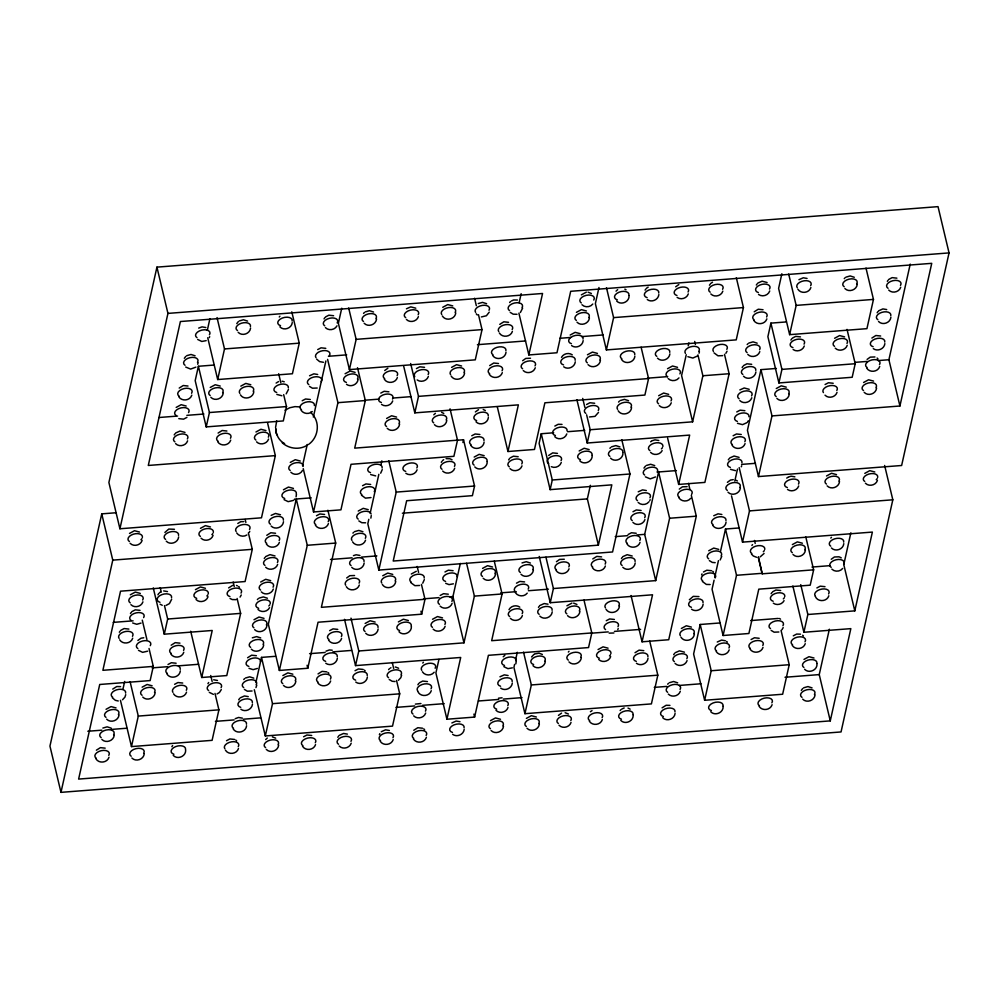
<?xml version="1.0" encoding="UTF-8"?>
<svg xmlns="http://www.w3.org/2000/svg" width="999" height="999" viewBox="0 0 999 999"><rect width="100%" height="100%" fill="white"/><g stroke="black" fill="none" stroke-linecap="round" stroke-linejoin="round"><path stroke-width="1.5" d="M185.652 750.062C186.151 756.343 177.485 760.002 173.239 755.419M296.453 494.293L296.066 496.84M371.253 515.559L370.866 518.119M411.388 626.41C411.888 632.692 403.221 636.363 398.976 631.768M487.187 461.55C487.687 467.844 479.021 471.503 474.787 466.92M516.233 661.301L515.846 663.86M592.182 455.469C592.682 461.75 584.015 465.422 579.77 460.826M622.951 452.797C623.463 459.078 614.785 462.749 610.551 458.154M629.058 295.667C629.557 301.96 620.891 305.619 616.645 301.024M633.166 715.034C633.666 721.315 624.999 724.987 620.766 720.391M723.126 706.393C723.638 712.674 714.959 716.345 710.726 711.75M817.007 663.91C817.507 670.192 808.84 673.85 804.595 669.268M275.537 427.547L276.735 420.891M115.697 512.774L101.748 513.861L49.95 746.091L60.976 792.357L841.046 731.942L892.819 499.8L884.639 465.472M776.385 368.456L760.963 369.642L747.439 430.307L758.466 476.573L901.635 465.497L949.05 252.909L938.024 206.643L156.93 267.133L108.891 482.492L119.917 528.771L261.488 517.807L275.349 455.619L267.532 422.777M60.976 792.357L112.775 560.127L101.748 513.861M119.917 528.771L167.944 313.399L156.93 267.133M123.052 688.698L124.675 681.43M213.811 365.072L198.401 366.271L195.192 380.631L206.219 426.898L283.304 420.929L286.513 406.568L283.666 394.63M207.305 330.357L209.902 318.706M214.997 693.418L218.906 709.839L212.1 740.346L131.481 746.59L138.287 716.083L130.107 681.755M206.219 426.898L209.428 412.537L198.401 366.271M149.026 648.488L153.297 666.395L150.137 680.581L99.725 684.477L78.621 779.083L830.269 720.878L850.836 628.633L803.895 632.267L792.869 586.001M291.783 311.813L299.25 343.156L292.42 373.751L217.682 379.545L224.5 348.951L217.033 317.595M237.1 598.451L240.647 613.374L226.785 675.561L201.723 677.497L212.213 630.481L164.286 634.19L167.67 619.03L164.473 605.594M248.376 532.904L252.285 549.325L245.092 581.543L120.529 591.183L102.885 670.304L153.297 666.395M302.522 465.696L307.255 444.443M313.349 417.12L325.886 360.951M311.226 497.839L296.266 499.001L268.344 624.188L279.37 670.454L307.792 668.256L318.057 622.227L421.665 614.198L425 599.3L421.441 584.378M255.931 682.354L261.501 657.392L275.462 656.306M341.745 308.204L338.374 323.314L349.4 369.593L475.287 359.84L482.03 329.608L478.471 314.673M450.037 408.828L457.505 440.172L453.896 456.318L351.024 464.298L340.946 509.84L313.549 511.963L337.924 402.672L327.61 359.378M279.37 670.454L307.28 545.279L296.266 499.001M396.528 680.381L399.725 693.818L392.52 726.123L265.309 735.963L272.515 703.671L261.501 657.392M349.4 369.593L356.144 339.348L348.676 308.004M357.505 367.707L365.322 400.549L354.707 448.139L457.505 440.172M327.897 510.239L335.714 543.069L321.378 607.33L425 599.3M368.806 519.305L367.807 523.801L378.833 570.079L612.574 551.972L629.969 473.988L621.79 439.66M370.154 513.311L378.846 474.313M380.856 465.322L381.855 460.826M583.99 600.099L591.808 632.941L588.548 647.564L488.399 655.319L474.625 717.082L446.928 719.23L460.701 657.467L355.532 665.609L358.803 650.986L350.974 618.144M378.833 570.079L396.228 492.095L388.761 460.751M641.108 347.202L648.576 378.546L644.892 395.055L544.892 402.797L534.477 449.463L507.954 451.511L518.369 404.857L414.81 412.874L418.494 396.366L410.664 363.524M462.912 442.507L463.524 439.76L457.38 440.234M463.524 439.76L474.55 486.026L472.402 495.654L406.655 500.736L393.206 561.038L598.376 545.154L611.825 484.852L550.137 489.635L539.123 443.356L541.258 433.741L553.696 432.779M438.936 659.402L435.901 672.951L446.928 719.23M358.803 650.986L463.973 642.844L452.947 596.565L460.339 563.411M519.155 302.672L521.166 293.681M463.973 642.844L474.388 596.116L466.57 563.274M758.466 476.573L771.99 415.921L899.924 406.006L931.742 263.336L570.691 291.296L556.98 352.759L528.846 354.945L542.557 293.481L180.394 321.528L148.289 465.459L275.349 455.619M494.268 561.126L502.085 593.968L491.67 640.696L591.808 632.941M550.137 489.635L552.285 480.007L541.258 433.741M514.597 664.385L513.923 667.407L524.937 713.686L651.41 703.895L657.817 675.174L649.637 640.846M515.609 659.852L517.282 652.297M598.975 287.5L595.367 303.659L606.393 349.925L736.238 339.872L743.443 307.567L736.325 277.722M524.937 713.686L531.343 684.964L523.526 652.135M606.393 349.925L613.598 317.62L606.493 287.774M691.308 495.279L696.291 516.171L668.731 639.735L642.057 641.808L652.534 594.792L550.249 602.722L553.409 588.536L545.941 557.192M724.5 354.333L729.12 373.726L704.882 482.405L678.658 484.428L689.66 435.089L587.225 443.019L590.184 429.745L586.625 414.822M598.376 545.154L587.35 498.888L590.372 485.314M553.409 588.536L655.706 580.619L644.68 534.353L658.591 471.965L676.373 470.591M686.238 354.745L681.593 375.537L692.619 421.815L590.184 429.745M688.224 345.829L688.885 342.857M655.706 580.619L669.617 518.244L658.591 471.965M692.619 421.815L702.884 375.761L697.914 354.87M720.079 622.951L700.187 624.487L693.606 654.008L704.632 700.274L782.642 694.243L789.222 664.71L781.043 630.381M734.827 480.994L737.487 469.093M786.176 321.94L770.903 323.127L767.881 336.675L778.908 382.942L852.184 377.272L855.206 363.723L847.027 329.395M781.867 273.751L778.608 288.374L789.635 334.653L866.932 328.659L873.463 299.413L865.996 268.069M714.085 580.194L712.062 589.223L723.089 635.501L748.888 633.503L758.778 589.16L810.214 585.177L813.636 569.83L805.806 537M714.76 577.185L718.443 560.626M720.466 551.598L725.499 529.02L739.148 527.959M704.632 700.274L711.213 670.754L700.187 624.487M803.895 632.267L807.854 614.497L854.807 610.864L872.377 532.08L742.532 542.132L749.5 510.901L739.185 467.619M789.635 334.653L796.153 305.394L788.686 274.051M778.908 382.942L781.93 369.393L770.903 323.127M723.089 635.501L736.525 575.287L725.499 529.02M813.636 569.83L762.2 573.813L758.403 556.868M899.924 406.006L888.898 359.74L910.226 264.111M830.269 720.878L819.242 674.6L829.357 629.233M850.873 532.779L843.78 564.597L854.807 610.864M197.727 364.248L198.102 362.762M119.043 714.884C118.506 720.654 110.614 723.388 106.656 719.168M114.248 735.139C113.711 740.896 105.807 743.631 101.848 739.41M125.737 694.667L124.925 697.152L122.527 699.762M178.659 536.913C178.122 542.682 170.23 545.417 166.271 541.196M223.239 393.032C222.702 398.801 214.81 401.536 210.851 397.315M171.678 599.213L169.43 603.608L166.059 605.382M155.132 692.769C154.595 698.538 146.691 701.273 142.732 697.052M250.574 328.059C250.025 333.816 242.133 336.551 238.174 332.33M144.268 753.721C143.731 759.49 135.839 762.225 131.88 758.004M180.332 670.866C179.745 677.359 170.33 679.545 166.933 674M253.821 391.708C253.234 398.189 243.806 400.374 240.422 394.83M292.27 322.577C291.733 328.346 283.828 331.081 279.87 326.86M288.449 389.448L286.189 393.843M283.504 521.74C282.967 527.509 275.062 530.244 271.104 526.011M267.008 625.337C266.471 631.093 258.566 633.828 254.608 629.607M263.711 644.892C263.174 650.661 255.282 653.396 251.323 649.175M256.78 685.114L255.969 687.599M246.578 725.761C246.004 732.255 236.576 734.44 233.179 728.895M252.46 704.258C251.923 709.577 245.092 712.474 240.884 709.253M358.092 379.333C357.555 384.652 350.724 387.55 346.516 384.328M376.561 318.993C376.024 324.762 368.132 327.497 364.173 323.276M278.671 745.129C278.134 750.898 270.242 753.633 266.283 749.412M295.866 681.168C295.329 686.925 287.425 689.66 283.466 685.439M382.267 469.58L380.681 473.189M337.362 658.254C336.825 663.573 329.995 666.47 325.786 663.249M399.6 424.051C399.063 429.82 391.171 432.555 387.212 428.334M364.148 563.074C363.611 568.843 355.706 571.578 351.748 567.357M455.756 312.874C455.169 319.355 445.754 321.541 442.357 315.996M378.134 629.033C377.597 634.802 369.705 637.537 365.746 633.316M367.37 677.097C366.833 682.417 360.002 685.314 355.781 682.08M395.741 581.356C395.154 587.837 385.739 590.022 382.342 584.477M446.79 420.392C446.253 426.161 438.361 428.896 434.403 424.675M464.585 372.977C464.011 379.458 454.582 381.643 451.186 376.099M424.325 579.595L422.739 583.204M401.623 675.212L400.811 677.697L398.414 680.319M488.374 417.52C487.837 423.289 479.932 426.024 475.974 421.803M506.018 352.222C505.432 358.703 496.016 360.889 492.619 355.344M484.103 442.132C483.516 448.613 474.088 450.799 470.691 445.254M522.639 308.117L520.379 312.512M495.554 573.975C495.017 579.745 487.125 582.479 483.166 578.259M464.198 729.332C463.661 734.652 456.83 737.562 452.622 734.327M575.287 361.825C574.75 367.145 567.919 370.042 563.698 366.808M583.166 340.634C582.642 345.954 575.811 348.851 571.59 345.617M589.422 317.932C588.886 323.701 580.981 326.436 577.022 322.215M533.404 570.004C532.867 575.774 524.962 578.508 521.003 574.288M512.3 683.154C511.763 688.473 504.932 691.37 500.711 688.149M503.496 726.236C502.947 732.005 495.054 734.74 491.096 730.506M600.436 360.364C599.899 366.133 592.007 368.868 588.049 364.647M552.235 611.838C551.698 617.607 543.793 620.342 539.835 616.121M545.354 661.425C544.817 667.182 536.925 669.929 532.966 665.696M539.373 723.975C538.836 729.745 530.944 732.479 526.985 728.259M634.877 356.231C634.29 362.712 624.862 364.91 621.478 359.353M658.865 294.58C658.341 299.9 651.51 302.797 647.29 299.575M631.568 407.654C630.993 414.135 621.565 416.321 618.169 410.776M579.932 611.388C579.395 617.157 571.49 619.892 567.532 615.671M581.343 657.629C580.806 663.398 572.914 666.133 568.955 661.912M669.879 353.883C669.342 359.652 661.438 362.387 657.479 358.166M619.442 606.181C618.856 612.662 609.427 614.847 606.031 609.303M635.202 562.986C634.665 568.756 626.76 571.49 622.802 567.27M699.063 353.196L699.437 351.723M648.026 658.304C647.489 663.623 640.659 666.52 636.438 663.286M755.906 371.953C755.369 377.709 747.464 380.457 743.506 376.223M694.367 634.053C693.781 640.534 684.365 642.719 680.968 637.175M675.099 713.423C674.55 719.193 666.658 721.927 662.699 717.707M703.146 604.233C702.609 609.552 695.779 612.449 691.558 609.215M726.061 522.115C725.474 528.608 716.058 530.794 712.662 525.237M721.753 556.356L720.167 559.964M740.384 487.924C739.847 493.681 731.942 496.428 727.996 492.195M789.272 394.13C788.735 399.887 780.831 402.622 776.872 398.401M857.279 284.24C856.73 290.01 848.838 292.744 844.879 288.511M805.381 550.187C804.844 555.943 796.94 558.678 792.981 554.457M839.522 481.58C838.985 487.337 831.081 490.072 827.122 485.851M890.908 317.207C890.371 322.964 882.479 325.699 878.521 321.478M884.864 343.644C884.327 348.963 877.497 351.86 873.288 348.639M876.585 388.074C876.048 393.843 868.143 396.578 864.197 392.357M843.805 543.681C843.268 549.438 835.364 552.172 831.405 547.952M815.059 694.867C814.522 700.624 806.63 703.358 802.672 699.138M209.253 337.65L209.69 336.651M191.833 395.142C190.135 400.686 181.855 401.71 178.809 396.79M142.133 540.484C140.597 545.379 133.641 547.015 130.107 543.294M187.612 440.834C186.089 445.729 179.133 447.365 175.599 443.631M142.932 601.848C141.408 606.743 134.453 608.379 130.919 604.657M132.717 638.186C131.019 643.731 122.74 644.767 119.693 639.835M230.719 440.134C229.021 445.666 220.742 446.703 217.695 441.77M109.003 757.267C107.293 762.799 99.026 763.835 95.979 758.903M213.074 535.402C211.551 540.297 204.583 541.92 201.061 538.199M268.581 439.048C267.045 443.943 260.09 445.566 256.556 441.845M183.791 652.272C182.093 657.817 173.814 658.841 170.767 653.92M208.042 596.728C206.518 601.623 199.55 603.259 196.029 599.525M249.3 532.33L249.738 531.331M186.551 692.157C184.852 697.689 176.573 698.726 173.526 693.793M241.271 594.967L240.072 597.102M279.395 542.37C277.697 547.902 269.418 548.938 266.371 544.018M221.316 689.56L219.443 692.482L216.995 693.968M277.66 564.41C276.136 569.305 269.168 570.928 265.647 567.207M273.314 589.073C271.79 593.968 264.822 595.604 261.301 591.883M328.434 523.588C326.723 529.12 318.456 530.157 315.409 525.224M418.406 316.633C416.87 321.528 409.915 323.164 406.393 319.443M397.365 377.585C395.654 383.117 387.387 384.153 384.328 379.22M238.474 748.563C236.775 754.108 228.496 755.144 225.449 750.212M392.732 400.924C391.296 405.407 385.277 407.255 381.531 404.433M428.384 376.436C426.948 380.931 420.929 382.767 417.182 379.945M365.559 540.184C363.861 545.729 355.582 546.765 352.535 541.833M359.315 585.039C357.617 590.571 349.338 591.608 346.291 586.675M341.608 638.498C339.897 644.043 331.631 645.079 328.571 640.147M417.082 469.805C415.646 474.3 409.615 476.148 405.881 473.326M489.235 312.138L486.413 315.759L481.331 316.945M330.669 680.993C328.958 686.525 320.691 687.562 317.645 682.629M315.547 744.617C313.848 750.162 305.569 751.186 302.522 746.265M512.4 331.418C510.689 336.963 502.422 337.999 499.375 333.067M454.695 468.269C453.171 473.164 446.203 474.787 442.682 471.066M502.322 372.652C500.611 378.196 492.345 379.233 489.298 374.3M351.211 743.231C349.687 748.126 342.732 749.762 339.198 746.028M535.289 367.769C533.753 372.664 526.798 374.3 523.264 370.567M379.383 734.652L379.82 733.653M393.219 739.597C391.508 745.129 383.241 746.166 380.194 741.233M452.135 603.309C450.599 608.204 443.643 609.84 440.109 606.118M445.142 626.323C443.618 631.218 436.65 632.854 433.129 629.133M522.015 465.834C520.491 470.729 513.523 472.365 510.002 468.631M431.281 690.696C429.508 696.678 420.092 697.24 417.794 691.37M425.686 713.036C424.163 717.931 417.195 719.567 413.673 715.846M426.398 737.324C424.7 742.869 416.421 743.905 413.374 738.973M566.783 433.916C565.259 438.811 558.291 440.447 554.77 436.725M561.288 462.512C560.002 466.483 555.007 468.556 551.298 466.695M598.513 412.375L595.004 416.371L589.46 416.97M522.402 615.584C520.879 620.479 513.923 622.115 510.389 618.381M508.004 707.529C506.481 712.424 499.512 714.048 495.991 710.326M569.068 568.768C567.37 574.313 559.103 575.337 556.043 570.417M688.311 293.893C686.875 298.389 680.843 300.224 677.11 297.402M671.278 402.797C669.755 407.692 662.799 409.328 659.265 405.606M722.839 291.159C721.315 296.054 714.36 297.677 710.826 293.956M605.394 566.008C603.696 571.54 595.429 572.577 592.37 567.644M649.75 500.661L650.174 499.662M644.929 519.592C643.406 524.487 636.438 526.111 632.916 522.39M640.059 542.382C638.349 547.914 630.082 548.951 627.035 544.018M727.047 351.223L725.848 353.359M571.041 722.464C569.517 727.359 562.562 728.995 559.028 725.262M617.794 629.57L618.219 628.571M610.676 656.63C609.153 661.525 602.185 663.149 598.663 659.427M769.73 290.959C768.293 295.454 762.274 297.29 758.528 294.468M766.87 318.856C765.159 324.4 756.892 325.424 753.845 320.504M759.802 351.636C758.278 356.531 751.31 358.154 747.789 354.433M602.36 719.567C600.661 725.112 592.395 726.136 589.335 721.216M751.822 397.752C750.286 402.647 743.331 404.283 739.809 400.562M810.888 287.55C809.19 293.094 800.911 294.118 797.864 289.198M745.079 443.606C743.381 449.138 735.102 450.174 732.055 445.242M741.27 466.82L741.695 465.821M701.573 574.9L702.01 573.901M804.295 346.004C802.859 350.487 796.827 352.335 793.094 349.513M687.075 660.614C685.551 665.509 678.583 667.145 675.062 663.411M680.319 691.283C678.783 696.178 671.827 697.801 668.294 694.08M847.227 345.329C845.703 350.224 838.735 351.86 835.214 348.139M837.037 392.382C835.501 397.277 828.546 398.913 825.012 395.179M798.713 485.964C797.277 490.459 791.245 492.295 787.512 489.473M729.195 649.874C727.497 655.406 719.218 656.443 716.171 651.51M900.723 287.262C899.2 292.158 892.232 293.793 888.71 290.072M879.719 366.483C878.021 372.015 869.754 373.052 866.695 368.119M763.024 647.402C761.325 652.934 753.046 653.97 749.999 649.038M783.179 627.584L781.98 629.72M772.115 704.707C770.416 710.239 762.137 711.276 759.09 706.343M805.256 643.693C803.546 649.238 795.279 650.262 792.232 645.342M877.434 480.419C875.898 485.314 868.943 486.95 865.409 483.216M828.833 595.791C827.06 601.785 817.657 602.335 815.346 596.465M184.328 358.304L185.777 356.393M236.788 323.601L238.237 321.678M174.213 434.902L174.987 433.778M164.885 532.455L168.781 529.058L174.45 529.283M324.038 318.881L324.8 317.757M130.469 613.523L131.231 612.399M119.318 632.255L120.092 631.131M337 325.824C334.902 330.007 328.671 331.019 325.412 327.622M157.904 594.755L158.679 593.631M302.472 470.479C300.374 474.662 294.143 475.674 290.884 472.277M264.26 558.466L265.035 557.342M207.917 683.628L208.691 682.504M171.865 746.678L172.627 745.554M269.58 607.679C267.482 611.863 261.251 612.874 257.992 609.477M238.686 699.799L239.46 698.676M441.296 462.325L442.07 461.201M561.5 357.367C563.448 353.546 568.843 352.297 572.277 354.857M508.616 459.902L509.39 458.778M337.812 737.299L338.586 736.176M645.092 290.122L645.866 288.998M417.882 684.752L418.656 683.628M709.452 285.214L710.214 284.091M509.003 609.652C510.951 605.831 516.346 604.582 519.78 607.142M756.33 285.027L757.105 283.891M538.461 607.38L539.223 606.256M643.968 468.094L645.416 466.183M662.175 450.611C660.077 454.807 653.846 455.819 650.599 452.41M531.58 656.967L533.978 654.345M742.132 367.495L742.894 366.371M621.428 558.528L622.19 557.405M790.896 340.06L791.67 338.936M747.514 421.928L748.276 420.804M728.296 459.877L729.07 458.753M887.324 281.331L888.099 280.207M877.134 312.749L877.909 311.613M689.36 599.775L693.256 596.366L698.925 596.59M673.676 654.682L674.45 653.558M764.073 553.471L760.177 556.88M771.116 593.706L771.89 592.582M784.078 600.649C782.142 604.47 776.747 605.719 773.313 603.159M801.285 690.396L802.734 688.486M179.208 388.074L183.242 385.514L187.999 386.026M176.174 407.405L181.156 404.695L186.176 406.031M210.24 387.45L215.222 384.74L220.242 386.064M279.258 316.995L279.932 316.208M240.809 386.126L245.804 383.416L250.811 384.74M129.495 533.429L134.49 530.719L139.51 532.042M218.094 433.067L222.128 430.507L226.885 431.019M255.944 431.98L260.939 429.27L265.959 430.594M363.561 313.411L364.235 312.625M130.307 594.792L135.29 592.082L140.31 593.406M200.449 528.334L205.432 525.624L210.452 526.948M345.092 373.751L350.075 371.041L355.095 372.365M137.887 640.471L141.009 638.199L143.781 637.762M290.272 462.412L295.267 459.702L300.274 461.026M195.417 589.66L200.399 586.95L205.419 588.286M384.727 370.517L387.862 368.244M112.725 689.085L116.771 686.525L120.579 686.625M283.441 489.785L288.424 487.075L293.444 488.399M442.744 307.292L447.739 304.583L452.759 305.906M106.044 709.302L111.026 706.593L116.046 707.916M294.193 499.762L294.867 498.976M171.166 645.217L175.212 642.644L179.957 643.156M266.77 535.302L270.804 532.742L275.562 533.254M142.12 687.187L147.115 684.477L152.123 685.801M228.634 587.912L232.68 585.339M96.366 750.199L100.412 747.639L105.17 748.151M386.601 418.469L391.583 415.759L396.603 417.082M260.689 582.017L265.672 579.308L270.692 580.631M451.585 367.382L456.568 364.672L461.588 366.009M509.627 302.522L510.302 301.735M257.38 599.612L258.054 598.826M499.762 324.363L503.808 321.803L508.566 322.315M253.996 619.742L258.991 617.032L264.011 618.356M433.791 414.81L435.414 413.311M358.229 511.051L363.224 508.341L368.244 509.665M489.685 365.597L493.731 363.024L498.489 363.536M352.934 533.129L353.609 532.342M247.59 657.754L251.623 655.194L256.381 655.706M243.768 679.532L244.443 678.746M475.362 411.938L478.496 409.665M522.652 360.714L525.786 358.429L530.506 358.241M581.368 294.855L586.351 292.145M346.69 577.971L349.812 575.699L354.545 575.511M576.411 312.35L581.406 309.64L586.413 310.964M592.794 304.046C590.272 307.355 584.877 307.717 581.98 304.72M570.167 335.04L575.149 332.342L580.169 333.666M282.854 675.574L287.849 672.864L292.857 674.188M474.175 457.055L479.158 454.345L484.178 455.669M616.033 291.171L617.657 289.673M382.742 575.774L387.724 573.064L392.744 574.388M587.437 354.782L592.419 352.073L597.439 353.396M318.032 673.925L322.078 671.365L326.835 671.877M265.672 739.547L267.295 738.049M365.135 623.451L370.117 620.741L375.137 622.065M411.313 574.013L416.296 571.303M675.674 286.825L678.808 284.553M398.364 621.915L403.359 619.205L408.379 620.529M548.663 455.457L552.709 452.884L557.454 453.396M388.611 669.63L389.285 668.843M432.517 619.268L437.5 616.558L442.52 617.882M618.568 402.073L619.243 401.273M579.158 450.961L584.153 448.251L589.16 449.587M482.554 568.394L487.537 565.684L492.557 567.007M667.532 368.718L672.514 366.009L677.534 367.332M422.752 663.061L423.426 662.275M609.939 448.289L610.614 447.502M658.653 395.741L663.636 393.032L668.656 394.355M678.958 377.909C676.448 381.206 671.041 381.581 668.144 378.584M434.178 672.252C431.331 676.061 424.925 675.799 422.365 671.778M754.233 311.788L758.278 309.228L763.036 309.74M527.222 593.156C524.375 596.965 517.969 596.703 515.397 592.682M556.443 561.7L559.577 559.428L564.298 559.24M413.773 730.269L417.819 727.697L422.565 728.221M747.177 344.568L747.851 343.781M503.221 656.793L504.845 655.294M592.769 558.941L596.815 556.381L601.573 556.893M648.975 501.785C646.465 505.094 641.058 505.457 638.161 502.46M844.267 278.659L844.942 277.859M566.92 605.806L571.915 603.096M679.283 489.11L682.404 486.825L687.137 486.65M490.484 720.654L495.467 717.944L500.487 719.268M776.26 388.536L781.243 385.826L786.263 387.15M690.709 498.301C687.849 502.11 681.443 501.835 678.883 497.814M834.602 338.274L839.585 335.564L844.605 336.888M568.344 652.047L569.018 651.261M727.384 482.342L730.506 480.057L733.278 479.632M526.373 718.393L531.356 715.684L536.376 717.007M598.051 649.562L603.034 646.852L608.054 648.176M871.865 338.062L875.898 335.502L880.656 336.014M558.416 715.409L561.55 713.124M867.095 359.415L870.229 357.142L874.949 356.955M708.741 550.774L713.723 548.064L718.743 549.388M863.586 382.492L868.568 379.782L873.588 381.106M635.014 652.722L639.06 650.149L643.806 650.661M751.872 545.417L752.547 544.617M681.368 628.471L686.35 625.761L691.37 627.085M620.154 710.539L620.829 709.74M826.51 475.986L831.505 473.276L836.525 474.612M667.682 684.215L668.356 683.428M792.369 544.592L797.364 541.883L802.372 543.219M662.087 707.841L666.133 705.282L669.942 705.381M864.797 473.364L869.792 470.654L874.812 471.978M830.793 538.086L831.468 537.3M831.243 559.265L834.365 556.992L839.098 556.805M842.669 568.456C840.159 571.753 834.752 572.127 831.855 569.13M803.983 659.402L808.978 656.693L813.998 658.016M308.891 444.193C317.183 438.224 319.88 425.949 314.573 417.157M195.854 367.157L190.622 369.081L185.714 367.045M186.925 417.382L183.554 419.168L178.796 418.643M325.474 316.97L328.846 315.197L333.604 315.709M175.662 432.979L179.97 431.068L184.99 432.392M317.682 349.6L321.041 347.827L325.799 348.339M276.111 383.067L278.571 381.581M309.565 375.761L313.873 373.838L317.682 374.5M406.443 308.791L410.764 306.868L415.784 308.192M302.185 400.761L305.557 398.988L310.302 399.5M312.262 411.538C309.091 414.523 303.509 413.961 301.111 410.264M380.781 393.069L384.153 391.296L388.898 391.808M416.433 368.581L419.792 366.808L424.55 367.32M237.787 523.476L240.235 521.99M131.905 611.613L135.277 609.84L140.035 610.352M159.353 592.844L160.302 592.132M271.166 515.359L275.487 513.449L280.494 514.772M120.767 630.344L124.126 628.558L128.883 629.083M316.471 515.734L319.842 513.961L324.6 514.473M265.709 556.555L270.017 554.632L275.037 555.956M362.55 485.714L365.921 483.941L370.666 484.453M646.54 288.212L648.176 287.125M471.765 435.764L475.137 433.978L479.882 434.503M168.007 664.497L171.366 662.724L176.124 663.236M442.744 460.414L443.693 459.702M710.888 283.304L712.524 282.218M174.6 684.303L177.972 682.529L182.717 683.041M510.064 457.992L513.424 456.206L518.181 456.73M554.832 426.073L558.191 424.3L562.012 424.4M586.55 404.52L589.922 402.747L594.68 403.259M757.779 283.104L762.087 281.181L767.107 282.517M798.938 279.695L803.246 277.784L807.055 278.434M697.19 356.119L692.869 358.042L687.861 356.705M329.645 630.656L333.017 628.883L337.774 629.395M240.135 697.889L244.443 695.966L248.252 696.628M444.967 571.965L448.339 570.192L453.096 570.704M226.523 740.721L229.882 738.948L234.64 739.46M743.568 365.572L746.94 363.798L751.698 364.31M440.172 595.466L443.544 593.693L448.301 594.205M650.649 441.77L651.598 441.058M792.344 338.149L795.704 336.376L800.461 336.888M355.032 670.716L358.404 668.943L363.161 669.455M739.859 389.91L744.18 387.987L749.2 389.31M888.773 279.42L892.132 277.635L896.89 278.159M736.75 411.95L740.122 410.177L744.879 410.689M303.596 736.763L306.968 734.989L311.713 735.501M878.583 310.826L882.891 308.916L886.7 309.565M655.494 476.948L650.262 478.871L645.354 476.835M638.224 491.808L642.532 489.885L646.341 490.546M516.471 583.179L519.842 581.406L524.6 581.918M746.84 422.714L742.519 424.637L737.499 423.314M733.129 435.751L736.5 433.978L741.246 434.49M632.979 511.738L636.338 509.965L641.096 510.477M339.26 735.376L343.569 733.466L347.39 734.115M419.33 682.841L422.689 681.068L427.447 681.58M825.074 384.528L828.446 382.754L833.203 383.266M729.745 457.967L734.053 456.043L739.073 457.367M628.096 534.527L631.468 532.754L636.226 533.266M539.897 605.469L544.218 603.546L548.026 604.208M381.256 731.743L385.577 729.819L389.385 730.481M622.864 556.618L627.185 554.695L632.205 556.018M713.736 515.746L718.044 513.823L721.852 514.485M499.962 676.785L504.283 674.862L508.091 675.524M451.873 722.964L456.181 721.041L459.99 721.703M786.75 478.109L787.712 477.41M606.268 620.716L609.64 618.943L614.385 619.455M703.446 571.99L706.817 570.217L711.575 570.729M590.409 711.713L592.045 710.639M675.124 652.759L679.432 650.849L684.452 652.172M772.564 591.795L775.923 590.022L780.681 590.534M717.245 642.02L721.553 640.097L725.361 640.759M816.882 587.936L820.254 586.163L824.999 586.675M751.073 639.547L754.432 637.774L759.19 638.286M793.293 635.839L796.665 634.065L800.486 634.165M198.676 328.097L202.048 326.873L205.856 327.535M239.186 320.979L243.456 319.767L247.565 321.091M186.726 355.681L190.996 354.47L195.105 355.794M365.184 311.913L369.455 310.701L373.564 312.025M478.234 303.584L482.505 302.372L486.613 303.696M511.251 301.036L513.673 299.962L517.482 300.062M293.244 500.462L288.162 501.648L284.053 499.65M246.915 534.952C243.681 537.2 238.886 536.251 236.713 532.966M141.046 623.076L136.763 624.288L132.655 622.976M354.558 531.63L358.828 530.419L362.937 531.743M147.69 651.161L142.607 652.347L138.499 650.337M259.003 598.126L263.274 596.915L267.382 598.239M620.192 400.574L624.462 399.363L628.571 400.686M845.891 277.16L850.161 275.949L854.27 277.272M748.8 343.069L753.071 341.858L757.18 343.181M252.335 637.812L256.606 636.6L260.714 637.924M611.563 446.803L615.834 445.591L619.942 446.915M102.86 728.059L107.143 726.847L111.239 728.171M257.392 668.443L253.122 669.655L249.013 668.331M245.392 678.034L249.675 676.822L253.771 678.146M646.365 465.472L650.636 464.26L654.745 465.584M325.986 651.173L329.345 649.962L332.217 650.212M235.202 718.693L238.561 717.469L242.37 718.131M522.015 562.924L526.298 561.713L530.394 563.036M390.234 668.131L390.921 667.757M621.778 709.04L624.188 707.966M669.305 682.729L673.588 681.505L677.684 682.829M803.683 687.787L807.954 686.575L812.062 687.886M284.99 410.214L289.747 407.754L294.967 406.63L300.274 406.93M307.892 444.755C300.1 450.249 289.211 449.013 282.218 442.794M206.181 340.647L201.786 341.458L197.665 339.448M370.991 497.564L365.447 498.151L361.476 495.217M353.446 555.631L356.131 554.782L359.94 555.444M652.285 440.684L654.969 439.847L658.778 440.509M453.409 583.816L449.026 584.615L445.716 583.329M788.386 477.035L791.071 476.186L794.879 476.848M415.372 704.108L420.916 703.521M534.652 653.97L539.048 653.159L542.357 654.457M512.337 667.856L507.942 668.656L503.833 666.658M317.195 388.024L312.462 388.211L309.503 386.413M722.727 355.632L717.994 355.819L714.023 352.872M419.617 585.476L414.885 585.664L410.914 582.729M252.073 690.996L247.34 691.183L244.38 689.397M613.898 632.979L609.165 633.154M498.501 698.189L502.072 697.789M778.845 631.992L774.113 632.18L771.153 630.394M517.02 314.285L513.199 314.185L510.239 312.387M446.116 458.641L449.925 458.741L452.072 459.815M241.146 521.703L243.806 521.59M365.622 522.802L361.8 522.702L358.841 520.916M236.026 599.662L232.205 599.562L230.057 598.476M710.164 584.527L706.343 584.427L702.384 581.48M167.944 313.399L949.05 252.909M613.598 317.62L743.443 307.567M224.5 348.951L299.25 343.156M356.144 339.348L482.03 329.608M796.153 305.394L873.463 299.413M477.422 344.68L525.624 340.946M559.815 338.299L570.704 337.45M581.58 336.613L603.346 334.927M328.421 356.281L346.69 354.857M647.452 378.184L667.632 376.623M365.172 400.199L378.971 399.125M392.782 398.064L411.188 396.628M854.994 362.362L867.319 361.413M878.109 360.577L888.898 359.74M209.428 412.537L286.513 406.568M337.924 402.672L365.322 400.549M418.494 396.366L648.576 378.546M158.966 417.507L177.56 416.059M186.85 415.347L203.896 414.023M781.93 369.393L855.206 363.723M702.884 375.761L729.12 373.726M567.669 431.693L584.765 430.369M741.558 464.398L755.431 463.324M396.228 492.095L474.55 486.026M552.285 480.007L629.969 473.988M402.385 513.211L587.35 498.888M112.775 560.127L252.285 549.325M307.28 545.279L335.714 543.069M749.5 510.901L892.819 499.8M669.617 518.244L696.291 516.171M615.234 536.625L627.634 535.664M636.925 534.952L644.68 534.353M330.469 559.502L352.11 557.817M361.388 557.105L376.86 555.906M811.975 567.057L830.144 565.646M113.249 622.377L133.104 620.841M423.564 598.838L439.023 597.639M449.85 596.803L452.947 596.565M500.674 592.869L516.083 591.683M528.409 590.721L548.426 589.173M167.67 619.03L240.647 613.374M736.525 575.287L762.312 573.289M474.388 596.116L502.085 593.968M309.59 653.671L325.1 652.472M332.854 651.872L351.473 650.424M750.674 620.579L778.196 618.443M591.271 633.204L608.229 631.892M614.41 631.405L640.621 629.382M152.073 667.894L167.57 666.695M178.434 665.846L198.589 664.285M272.515 703.671L399.725 693.818M711.213 670.754L789.222 664.71M531.343 684.964L657.817 675.174M138.287 716.083L218.906 709.839M87.825 731.256L101.836 730.169M111.176 729.445L126.736 728.234M215.434 721.365L234.116 719.917M243.456 719.193L260.564 717.869M395.954 707.392L414.635 705.943M422.415 705.344L444.205 703.646M478.434 700.998L498.663 699.437M503.334 699.075L522.015 697.627M654.283 687.387L666.733 686.413M679.183 685.451L700.973 683.766M785.002 677.26L819.242 674.6M323.439 362.287L319.63 361.626L316.608 359.103M281.88 395.754L276.86 394.43M735.514 470.654L730.494 469.33M375.699 475.899L370.679 474.575M715.184 562.662L712.312 562.425L709.352 560.626M163.661 590.921L167.47 591.583M213.674 679.795L217.482 680.456M395.055 681.53L392.182 681.281L389.223 679.495M118.257 700.986L115.36 700.324L112.325 697.789M588.061 292.183L591.371 293.469M282.143 381.181L284.24 381.805M756.605 557.28L753.296 555.981L751.485 554.12M573.626 603.134L576.923 604.42M395.317 666.957L398.613 668.244M565.122 712.724L568.419 714.023M213.411 694.367L209.303 692.369M272.365 736.875L275.674 738.161M483.216 409.478L485.364 410.552M441.645 412.35L443.793 413.424M628.009 708.066L630.157 709.153M236.501 585.439L237.437 585.851M162.25 605.282L160.102 604.208M624.837 289.123L626.036 289.785M736.176 480.282L737.387 480.956M840.034 557.217L841.245 557.879M779.345 618.481L780.544 619.143M284.615 443.593C279.083 440.784 275.836 434.715 275.824 428.596L276.248 433.516L277.397 435.214M877.097 358.029L877.909 358.741M802.634 635.252L803.446 635.951M712.774 571.391L713.586 572.102M726.573 641.42L727.384 642.132M364.36 670.129L365.172 670.841M423.776 728.883L424.587 729.595M238.649 586.525L239.46 587.237M328.047 672.539L328.858 673.251M235.851 740.122L236.663 740.833M476.211 313.786L477.222 314.947M310.664 412.175L313.936 416.084M760.963 369.642L771.99 415.921M800.748 584.652L807.854 614.497M754.495 540.447L755.207 543.431M758.278 557.392L762.2 573.813M694.717 341.433L695.416 344.418M731.505 495.866L742.532 542.132M688.461 483.341L689.884 489.31M667.632 438.161L678.658 484.428M631.031 595.529L642.057 641.808M582.717 398.401L584.852 407.355M576.91 399.737L587.225 443.019M518.893 313.149L528.846 354.945M539.223 556.443L550.249 602.722M474.562 298.251L476.336 305.719M497.29 406.743L507.954 451.511M403.783 366.608L414.81 412.874M473.913 714.098L474.625 717.082M417.17 566.458L418.593 572.439M420.966 611.213L421.665 614.198M392.257 662.462L393.681 668.443M344.518 619.343L355.532 665.609M303.234 468.681L313.549 511.963M278.684 373.738L280.819 382.692M307.08 665.272L307.792 668.256M207.73 337.749L217.682 379.545M245.167 519.468L245.879 522.452M233.179 582.03L234.253 586.513M254.295 689.697L265.309 735.963M210.727 675.511L212.15 681.48M190.697 631.231L201.723 677.497M160.202 587.687L161.276 592.157M153.272 587.924L164.286 634.19M142.27 620.129L146.903 639.535M120.454 700.324L131.481 746.59M280.544 325.674A7.38 4.196 -13.4 0 1 282.242 318.069A7.38 4.196 -13.4 0 1 292.145 321.041M237.512 330.569A7.38 4.196 -13.4 0 1 241.433 323.214A7.38 4.196 -13.4 0 1 250.449 326.511M197.003 337.674A7.38 4.196 -13.4 0 1 201.86 330.082A7.38 4.196 -13.4 0 1 209.44 334.777M185.04 365.272A7.38 4.196 -13.4 0 1 189.897 357.679A7.38 4.196 -13.4 0 1 197.49 362.375M276.723 392.532A7.38 4.196 -13.4 0 1 278.409 384.927A7.38 4.196 -13.4 0 1 288.324 387.899M239.822 393.394A7.38 4.196 -13.4 0 1 246.566 386.438A7.38 4.196 -13.4 0 1 253.197 391.321M210.19 395.542A7.38 4.196 -13.4 0 1 215.035 387.949A7.38 4.196 -13.4 0 1 222.627 392.644M179.158 396.166A7.38 4.196 -13.4 0 1 184.003 388.574A7.38 4.196 -13.4 0 1 191.596 393.269M176.111 415.509A7.38 4.196 -13.4 0 1 180.969 407.904A7.38 4.196 -13.4 0 1 188.561 412.599M174.937 441.87A7.38 4.196 -13.4 0 1 179.795 434.265A7.38 4.196 -13.4 0 1 187.375 438.973M218.044 441.158A7.38 4.196 -13.4 0 1 222.889 433.566A7.38 4.196 -13.4 0 1 230.482 438.261M255.894 440.072A7.38 4.196 -13.4 0 1 260.751 432.48A7.38 4.196 -13.4 0 1 268.344 437.175M301.461 409.652A7.38 4.196 -13.4 0 1 305.382 402.297A7.38 4.196 -13.4 0 1 314.398 405.594M290.222 470.504A7.38 4.196 -13.4 0 1 294.143 463.161A7.38 4.196 -13.4 0 1 303.159 466.458M284.715 498.464A7.38 4.196 -13.4 0 1 286.413 490.846A7.38 4.196 -13.4 0 1 296.328 493.818M713.011 524.625A7.38 4.196 -13.4 0 1 716.932 517.282A7.38 4.196 -13.4 0 1 725.948 520.579M691.408 607.317A7.38 4.196 -13.4 0 1 693.106 599.712A7.38 4.196 -13.4 0 1 703.021 602.684M702.722 580.869A7.38 4.196 -13.4 0 1 707.579 573.276A7.38 4.196 -13.4 0 1 715.159 577.971M708.691 558.866A7.38 4.196 -13.4 0 1 713.548 551.261A7.38 4.196 -13.4 0 1 721.128 555.968M751.822 553.508A7.38 4.196 -13.4 0 1 755.756 546.166A7.38 4.196 -13.4 0 1 764.759 549.45M764.272 550.611A7.38 4.196 -13.4 0 1 763.311 551.723M792.319 552.697A7.38 4.196 -13.4 0 1 797.177 545.092A7.38 4.196 -13.4 0 1 804.757 549.787M830.743 546.178A7.38 4.196 -13.4 0 1 834.664 538.836A7.38 4.196 -13.4 0 1 843.68 542.132M831.193 567.357A7.38 4.196 -13.4 0 1 836.038 559.765A7.38 4.196 -13.4 0 1 843.631 564.46M815.221 596.003A7.38 4.196 -13.4 0 1 821.952 589.048A7.38 4.196 -13.4 0 1 828.596 593.93M773.164 601.261A7.38 4.196 -13.4 0 1 774.862 593.656A7.38 4.196 -13.4 0 1 784.777 596.628M784.277 597.777A7.38 4.196 -13.4 0 1 783.316 598.901M711.4 710.564A7.38 4.196 -13.4 0 1 713.086 702.959A7.38 4.196 -13.4 0 1 723.001 705.931M759.44 705.731A7.38 4.196 -13.4 0 1 764.297 698.139A7.38 4.196 -13.4 0 1 771.877 702.834M802.01 697.364A7.38 4.196 -13.4 0 1 806.867 689.772A7.38 4.196 -13.4 0 1 814.447 694.467M803.933 667.494A7.38 4.196 -13.4 0 1 807.866 660.152A7.38 4.196 -13.4 0 1 816.882 663.436M792.569 644.73A7.38 4.196 -13.4 0 1 797.427 637.125A7.38 4.196 -13.4 0 1 805.019 641.82M770.491 628.621A7.38 4.196 -13.4 0 1 775.349 621.016A7.38 4.196 -13.4 0 1 782.941 625.724M750.349 648.426A7.38 4.196 -13.4 0 1 755.194 640.834A7.38 4.196 -13.4 0 1 762.786 645.529M716.52 650.898A7.38 4.196 -13.4 0 1 721.365 643.306A7.38 4.196 -13.4 0 1 728.958 648.001M680.369 635.739A7.38 4.196 -13.4 0 1 687.112 628.783A7.38 4.196 -13.4 0 1 693.756 633.666M636.288 661.388A7.38 4.196 -13.4 0 1 637.986 653.783A7.38 4.196 -13.4 0 1 647.901 656.755M674.4 661.65A7.38 4.196 -13.4 0 1 679.245 654.045A7.38 4.196 -13.4 0 1 686.837 658.753M667.632 692.307A7.38 4.196 -13.4 0 1 672.489 684.715A7.38 4.196 -13.4 0 1 680.082 689.41M663.361 716.52A7.38 4.196 -13.4 0 1 665.059 708.915A7.38 4.196 -13.4 0 1 674.974 711.887M621.428 719.205A7.38 4.196 -13.4 0 1 623.126 711.6A7.38 4.196 -13.4 0 1 633.041 714.572M589.685 720.591A7.38 4.196 -13.4 0 1 594.542 712.999A7.38 4.196 -13.4 0 1 602.122 717.694M558.366 723.501A7.38 4.196 -13.4 0 1 563.224 715.896A7.38 4.196 -13.4 0 1 570.804 720.604M526.323 726.485A7.38 4.196 -13.4 0 1 531.168 718.893A7.38 4.196 -13.4 0 1 538.761 723.588M452.472 732.429A7.38 4.196 -13.4 0 1 454.17 724.824A7.38 4.196 -13.4 0 1 464.085 727.796M490.434 728.746A7.38 4.196 -13.4 0 1 495.292 721.141A7.38 4.196 -13.4 0 1 502.872 725.848M496.653 709.14A7.38 4.196 -13.4 0 1 495.005 703.708A7.38 4.196 -13.4 0 1 504.458 700.736A7.38 4.196 -13.4 0 1 507.767 705.656M500.574 686.251A7.38 4.196 -13.4 0 1 502.272 678.646A7.38 4.196 -13.4 0 1 512.175 681.618M504.495 665.471A7.38 4.196 -13.4 0 1 506.193 657.866A7.38 4.196 -13.4 0 1 516.108 660.839M533.628 664.51A7.38 4.196 -13.4 0 1 531.98 659.078A7.38 4.196 -13.4 0 1 541.433 656.118A7.38 4.196 -13.4 0 1 544.742 661.038M568.294 660.139A7.38 4.196 -13.4 0 1 573.151 652.547A7.38 4.196 -13.4 0 1 580.731 657.242M599.325 658.241A7.38 4.196 -13.4 0 1 601.023 650.636A7.38 4.196 -13.4 0 1 610.938 653.608M610.439 654.757A7.38 4.196 -13.4 0 1 609.49 655.881M605.544 629.595A7.38 4.196 -13.4 0 1 610.401 622.002A7.38 4.196 -13.4 0 1 617.981 626.698M605.444 607.867A7.38 4.196 -13.4 0 1 612.175 600.911A7.38 4.196 -13.4 0 1 618.818 605.794M566.87 613.898A7.38 4.196 -13.4 0 1 571.728 606.306A7.38 4.196 -13.4 0 1 579.308 611.001M539.173 614.348A7.38 4.196 -13.4 0 1 543.106 607.005A7.38 4.196 -13.4 0 1 552.11 610.289M509.727 616.62A7.38 4.196 -13.4 0 1 514.585 609.015A7.38 4.196 -13.4 0 1 522.165 613.723M515.746 592.07A7.38 4.196 -13.4 0 1 520.604 584.465A7.38 4.196 -13.4 0 1 528.184 589.16M482.492 576.485A7.38 4.196 -13.4 0 1 487.35 568.881A7.38 4.196 -13.4 0 1 494.942 573.588M520.342 572.514A7.38 4.196 -13.4 0 1 525.199 564.922A7.38 4.196 -13.4 0 1 532.779 569.617M556.393 569.805A7.38 4.196 -13.4 0 1 561.251 562.2A7.38 4.196 -13.4 0 1 568.831 566.895M592.719 567.032A7.38 4.196 -13.4 0 1 597.577 559.44A7.38 4.196 -13.4 0 1 605.157 564.135M622.14 565.496A7.38 4.196 -13.4 0 1 626.073 558.154A7.38 4.196 -13.4 0 1 635.077 561.438M627.372 543.406A7.38 4.196 -13.4 0 1 632.23 535.814A7.38 4.196 -13.4 0 1 639.822 540.509M632.255 520.616A7.38 4.196 -13.4 0 1 637.1 513.024A7.38 4.196 -13.4 0 1 644.692 517.719M679.233 497.202A7.38 4.196 -13.4 0 1 684.078 489.597A7.38 4.196 -13.4 0 1 691.67 494.305M637.499 500.686A7.38 4.196 -13.4 0 1 642.357 493.094A7.38 4.196 -13.4 0 1 649.937 497.789M644.68 475.062A7.38 4.196 -13.4 0 1 649.537 467.47A7.38 4.196 -13.4 0 1 657.13 472.165M649.924 450.649A7.38 4.196 -13.4 0 1 653.858 443.306A7.38 4.196 -13.4 0 1 662.874 446.59M662.374 447.752A7.38 4.196 -13.4 0 1 661.413 448.863M609.889 456.393A7.38 4.196 -13.4 0 1 613.811 449.051A7.38 4.196 -13.4 0 1 622.827 452.335M580.444 459.64A7.38 4.196 -13.4 0 1 582.142 452.035A7.38 4.196 -13.4 0 1 592.045 455.007M667.482 376.81A7.38 4.196 -13.4 0 1 672.327 369.218A7.38 4.196 -13.4 0 1 679.919 373.913M658.603 403.833A7.38 4.196 -13.4 0 1 663.461 396.241A7.38 4.196 -13.4 0 1 671.041 400.936M617.582 409.34A7.38 4.196 -13.4 0 1 624.313 402.385A7.38 4.196 -13.4 0 1 630.956 407.267M585.826 413.411A7.38 4.196 -13.4 0 1 590.684 405.806A7.38 4.196 -13.4 0 1 598.276 410.514M555.432 435.539A7.38 4.196 -13.4 0 1 557.13 427.922A7.38 4.196 -13.4 0 1 567.045 430.894M548.613 463.548A7.38 4.196 -13.4 0 1 553.471 455.944A7.38 4.196 -13.4 0 1 561.051 460.651M509.34 466.87A7.38 4.196 -13.4 0 1 514.185 459.265A7.38 4.196 -13.4 0 1 521.778 463.973M713.436 351.436A7.38 4.196 -13.4 0 1 720.167 344.48A7.38 4.196 -13.4 0 1 726.81 349.363M685.439 353.409A7.38 4.196 -13.4 0 1 692.182 346.453A7.38 4.196 -13.4 0 1 698.825 351.336M656.818 356.393A7.38 4.196 -13.4 0 1 660.739 349.051A7.38 4.196 -13.4 0 1 669.755 352.335M621.815 358.741A7.38 4.196 -13.4 0 1 625.736 351.398A7.38 4.196 -13.4 0 1 634.752 354.695M587.375 362.874A7.38 4.196 -13.4 0 1 592.232 355.282A7.38 4.196 -13.4 0 1 599.825 359.977M710.164 292.183A7.38 4.196 -13.4 0 1 715.022 284.59A7.38 4.196 -13.4 0 1 722.602 289.285M676.96 295.504A7.38 4.196 -13.4 0 1 675.312 290.072A7.38 4.196 -13.4 0 1 684.765 287.113A7.38 4.196 -13.4 0 1 688.074 292.02M647.14 297.677A7.38 4.196 -13.4 0 1 648.838 290.072A7.38 4.196 -13.4 0 1 658.753 293.032M617.32 299.85A7.38 4.196 -13.4 0 1 619.018 292.232A7.38 4.196 -13.4 0 1 628.92 295.204M581.306 302.947A7.38 4.196 -13.4 0 1 586.163 295.354A7.38 4.196 -13.4 0 1 593.756 300.05M576.361 320.442A7.38 4.196 -13.4 0 1 581.218 312.849A7.38 4.196 -13.4 0 1 588.798 317.545M571.44 343.718A7.38 4.196 -13.4 0 1 573.139 336.114A7.38 4.196 -13.4 0 1 583.054 339.086M563.561 364.922A7.38 4.196 -13.4 0 1 565.247 357.305A7.38 4.196 -13.4 0 1 575.162 360.277M522.602 368.806A7.38 4.196 -13.4 0 1 527.46 361.201A7.38 4.196 -13.4 0 1 535.039 365.909M414.772 376.648A7.38 4.196 -13.4 0 1 421.503 369.68A7.38 4.196 -13.4 0 1 428.146 374.563M450.599 374.662A7.38 4.196 -13.4 0 1 457.33 367.707A7.38 4.196 -13.4 0 1 463.973 372.59M489.635 373.688A7.38 4.196 -13.4 0 1 494.493 366.084A7.38 4.196 -13.4 0 1 502.072 370.791M492.957 354.732A7.38 4.196 -13.4 0 1 496.89 347.377A7.38 4.196 -13.4 0 1 505.894 350.674M498.776 331.631A7.38 4.196 -13.4 0 1 505.519 324.675A7.38 4.196 -13.4 0 1 512.162 329.558M509.577 310.627A7.38 4.196 -13.4 0 1 514.435 303.022A7.38 4.196 -13.4 0 1 522.015 307.729M475.624 312.35A7.38 4.196 -13.4 0 1 482.355 305.394A7.38 4.196 -13.4 0 1 488.998 310.277M441.758 314.56A7.38 4.196 -13.4 0 1 448.501 307.605A7.38 4.196 -13.4 0 1 455.144 312.487M405.719 317.67A7.38 4.196 -13.4 0 1 410.577 310.077A7.38 4.196 -13.4 0 1 418.169 314.772M363.511 321.503A7.38 4.196 -13.4 0 1 368.369 313.911A7.38 4.196 -13.4 0 1 375.949 318.606M324.75 325.849A7.38 4.196 -13.4 0 1 329.608 318.256A7.38 4.196 -13.4 0 1 337.187 322.952M316.009 357.667A7.38 4.196 -13.4 0 1 322.752 350.699A7.38 4.196 -13.4 0 1 329.395 355.582M308.841 384.652A7.38 4.196 -13.4 0 1 313.698 377.048A7.38 4.196 -13.4 0 1 321.278 381.743M346.366 382.43A7.38 4.196 -13.4 0 1 344.717 376.998A7.38 4.196 -13.4 0 1 354.17 374.026A7.38 4.196 -13.4 0 1 357.48 378.946M384.677 378.609A7.38 4.196 -13.4 0 1 389.535 371.016A7.38 4.196 -13.4 0 1 397.115 375.711M381.381 402.535A7.38 4.196 -13.4 0 1 379.732 397.103A7.38 4.196 -13.4 0 1 389.198 394.13A7.38 4.196 -13.4 0 1 392.495 399.051M386.551 426.561A7.38 4.196 -13.4 0 1 391.408 418.956A7.38 4.196 -13.4 0 1 398.988 423.663M433.741 422.902A7.38 4.196 -13.4 0 1 438.586 415.309A7.38 4.196 -13.4 0 1 446.178 420.005M476.648 420.616A7.38 4.196 -13.4 0 1 478.334 413.012A7.38 4.196 -13.4 0 1 488.249 415.984M471.041 444.642A7.38 4.196 -13.4 0 1 474.962 437.3A7.38 4.196 -13.4 0 1 483.978 440.584M474.113 465.147A7.38 4.196 -13.4 0 1 478.046 457.804A7.38 4.196 -13.4 0 1 487.062 461.088M442.02 469.293A7.38 4.196 -13.4 0 1 446.878 461.7A7.38 4.196 -13.4 0 1 454.458 466.396M405.731 471.428A7.38 4.196 -13.4 0 1 404.083 465.984A7.38 4.196 -13.4 0 1 413.536 463.024A7.38 4.196 -13.4 0 1 416.845 467.944M370.529 472.677A7.38 4.196 -13.4 0 1 372.227 465.072A7.38 4.196 -13.4 0 1 382.142 468.044M361.825 494.592A7.38 4.196 -13.4 0 1 366.683 487A7.38 4.196 -13.4 0 1 374.263 491.695M315.746 524.612A7.38 4.196 -13.4 0 1 320.604 517.02A7.38 4.196 -13.4 0 1 328.196 521.715M358.179 519.143A7.38 4.196 -13.4 0 1 361.213 512.125A7.38 4.196 -13.4 0 1 371.128 513.973M351.935 540.397A7.38 4.196 -13.4 0 1 358.678 533.441A7.38 4.196 -13.4 0 1 365.322 538.324M754.183 319.892A7.38 4.196 -13.4 0 1 759.04 312.287A7.38 4.196 -13.4 0 1 766.62 316.983M758.378 292.57A7.38 4.196 -13.4 0 1 756.73 287.138A7.38 4.196 -13.4 0 1 766.183 284.178A7.38 4.196 -13.4 0 1 769.492 289.086M797.277 287.762A7.38 4.196 -13.4 0 1 804.008 280.806A7.38 4.196 -13.4 0 1 810.651 285.689M844.217 286.75A7.38 4.196 -13.4 0 1 849.075 279.146A7.38 4.196 -13.4 0 1 856.655 283.853M888.049 288.299A7.38 4.196 -13.4 0 1 892.894 280.694A7.38 4.196 -13.4 0 1 900.486 285.402M877.859 319.717A7.38 4.196 -13.4 0 1 881.78 312.375A7.38 4.196 -13.4 0 1 890.796 315.659M742.844 374.463A7.38 4.196 -13.4 0 1 746.777 367.12A7.38 4.196 -13.4 0 1 755.781 370.404M747.127 352.659A7.38 4.196 -13.4 0 1 751.985 345.067A7.38 4.196 -13.4 0 1 759.565 349.762M792.944 347.615A7.38 4.196 -13.4 0 1 791.295 342.182A7.38 4.196 -13.4 0 1 800.748 339.21A7.38 4.196 -13.4 0 1 804.058 344.131M834.552 346.366A7.38 4.196 -13.4 0 1 839.397 338.761A7.38 4.196 -13.4 0 1 846.99 343.469M873.138 346.74A7.38 4.196 -13.4 0 1 874.837 339.123A7.38 4.196 -13.4 0 1 884.752 342.095M867.045 367.507A7.38 4.196 -13.4 0 1 871.902 359.915A7.38 4.196 -13.4 0 1 879.482 364.61M863.523 390.584A7.38 4.196 -13.4 0 1 868.381 382.992A7.38 4.196 -13.4 0 1 875.973 387.687M823.413 392.595A7.38 4.196 -13.4 0 1 830.157 385.626A7.38 4.196 -13.4 0 1 836.8 390.509M776.211 396.628A7.38 4.196 -13.4 0 1 781.068 389.036A7.38 4.196 -13.4 0 1 788.648 393.731M739.135 398.788A7.38 4.196 -13.4 0 1 743.993 391.183A7.38 4.196 -13.4 0 1 751.585 395.891M737.362 421.416A7.38 4.196 -13.4 0 1 739.06 413.811A7.38 4.196 -13.4 0 1 748.963 416.77M732.404 444.63A7.38 4.196 -13.4 0 1 737.262 437.038A7.38 4.196 -13.4 0 1 744.842 441.733M730.344 467.432A7.38 4.196 -13.4 0 1 732.042 459.827A7.38 4.196 -13.4 0 1 741.957 462.787M727.322 490.434A7.38 4.196 -13.4 0 1 732.18 482.829A7.38 4.196 -13.4 0 1 739.772 487.537M787.362 487.574A7.38 4.196 -13.4 0 1 785.714 482.142A7.38 4.196 -13.4 0 1 795.167 479.17A7.38 4.196 -13.4 0 1 798.476 484.09M826.46 484.09A7.38 4.196 -13.4 0 1 831.318 476.486A7.38 4.196 -13.4 0 1 838.91 481.181M864.747 481.456A7.38 4.196 -13.4 0 1 868.68 474.113A7.38 4.196 -13.4 0 1 877.684 477.397M877.197 478.558A7.38 4.196 -13.4 0 1 876.235 479.67M129.445 541.52A7.38 4.196 -13.4 0 1 133.379 534.178A7.38 4.196 -13.4 0 1 142.382 537.462M141.895 538.623A7.38 4.196 -13.4 0 1 140.934 539.735M165.609 539.423A7.38 4.196 -13.4 0 1 169.53 532.08A7.38 4.196 -13.4 0 1 178.546 535.364M200.399 536.426A7.38 4.196 -13.4 0 1 204.32 529.083A7.38 4.196 -13.4 0 1 213.336 532.367M212.837 533.528A7.38 4.196 -13.4 0 1 211.875 534.64M236.126 531.53A7.38 4.196 -13.4 0 1 242.857 524.575A7.38 4.196 -13.4 0 1 249.5 529.458M270.442 524.25A7.38 4.196 -13.4 0 1 274.375 516.908A7.38 4.196 -13.4 0 1 283.379 520.192M266.708 543.394A7.38 4.196 -13.4 0 1 271.566 535.801A7.38 4.196 -13.4 0 1 279.158 540.496M264.985 565.434A7.38 4.196 -13.4 0 1 269.842 557.842A7.38 4.196 -13.4 0 1 277.422 562.537M119.106 638.398A7.38 4.196 -13.4 0 1 125.837 631.443A7.38 4.196 -13.4 0 1 132.48 636.326M131.181 620.491A7.38 4.196 -13.4 0 1 136.039 612.887A7.38 4.196 -13.4 0 1 143.631 617.594M130.257 602.884A7.38 4.196 -13.4 0 1 135.115 595.292A7.38 4.196 -13.4 0 1 142.695 599.987M159.952 602.31A7.38 4.196 -13.4 0 1 161.651 594.705A7.38 4.196 -13.4 0 1 171.566 597.677M196.691 598.339A7.38 4.196 -13.4 0 1 198.389 590.734A7.38 4.196 -13.4 0 1 208.304 593.706M207.804 594.855A7.38 4.196 -13.4 0 1 206.855 595.978M229.92 596.578A7.38 4.196 -13.4 0 1 228.272 591.146A7.38 4.196 -13.4 0 1 237.725 588.186A7.38 4.196 -13.4 0 1 241.034 593.106M260.639 590.109A7.38 4.196 -13.4 0 1 265.484 582.504A7.38 4.196 -13.4 0 1 273.077 587.212M258.654 608.291A7.38 4.196 -13.4 0 1 260.352 600.686A7.38 4.196 -13.4 0 1 270.267 603.658M269.767 604.807A7.38 4.196 -13.4 0 1 268.818 605.931M253.946 627.834A7.38 4.196 -13.4 0 1 258.803 620.242A7.38 4.196 -13.4 0 1 266.396 624.937M250.662 647.402A7.38 4.196 -13.4 0 1 255.507 639.81A7.38 4.196 -13.4 0 1 263.099 644.505M248.863 666.433A7.38 4.196 -13.4 0 1 250.562 658.828A7.38 4.196 -13.4 0 1 260.477 661.8M351.086 565.584A7.38 4.196 -13.4 0 1 355.007 558.241A7.38 4.196 -13.4 0 1 364.023 561.538M345.691 585.239A7.38 4.196 -13.4 0 1 352.435 578.284A7.38 4.196 -13.4 0 1 359.078 583.166M381.743 583.041A7.38 4.196 -13.4 0 1 388.486 576.086A7.38 4.196 -13.4 0 1 395.129 580.968M411.263 582.105A7.38 4.196 -13.4 0 1 415.184 574.762A7.38 4.196 -13.4 0 1 424.2 578.059M445.566 581.43A7.38 4.196 -13.4 0 1 447.265 573.826A7.38 4.196 -13.4 0 1 457.18 576.798M439.448 604.345A7.38 4.196 -13.4 0 1 444.305 596.74A7.38 4.196 -13.4 0 1 451.885 601.448M432.467 627.36A7.38 4.196 -13.4 0 1 437.325 619.767A7.38 4.196 -13.4 0 1 444.905 624.462M399.65 630.581A7.38 4.196 -13.4 0 1 401.348 622.976A7.38 4.196 -13.4 0 1 411.251 625.948M365.085 631.543A7.38 4.196 -13.4 0 1 369.006 624.2A7.38 4.196 -13.4 0 1 378.022 627.484M328.921 639.535A7.38 4.196 -13.4 0 1 333.778 631.93A7.38 4.196 -13.4 0 1 341.358 636.638M325.637 661.35A7.38 4.196 -13.4 0 1 327.335 653.733A7.38 4.196 -13.4 0 1 337.25 656.705M282.804 683.666A7.38 4.196 -13.4 0 1 287.662 676.073A7.38 4.196 -13.4 0 1 295.242 680.769M317.982 682.017A7.38 4.196 -13.4 0 1 322.839 674.425A7.38 4.196 -13.4 0 1 330.432 679.12M355.644 680.182A7.38 4.196 -13.4 0 1 357.33 672.577A7.38 4.196 -13.4 0 1 367.245 675.549M388.561 677.722A7.38 4.196 -13.4 0 1 393.419 670.129A7.38 4.196 -13.4 0 1 400.999 674.824M421.765 670.341A7.38 4.196 -13.4 0 1 428.509 663.373A7.38 4.196 -13.4 0 1 435.139 668.256M417.657 690.908A7.38 4.196 -13.4 0 1 424.4 683.94A7.38 4.196 -13.4 0 1 431.044 688.823M413.012 714.073A7.38 4.196 -13.4 0 1 417.857 706.48A7.38 4.196 -13.4 0 1 425.449 711.176M413.723 738.361A7.38 4.196 -13.4 0 1 418.581 730.756A7.38 4.196 -13.4 0 1 426.161 735.464M380.532 740.621A7.38 4.196 -13.4 0 1 385.389 733.029A7.38 4.196 -13.4 0 1 392.969 737.724M338.536 744.267A7.38 4.196 -13.4 0 1 343.394 736.663A7.38 4.196 -13.4 0 1 350.974 741.37M302.872 745.654A7.38 4.196 -13.4 0 1 307.729 738.049A7.38 4.196 -13.4 0 1 315.309 742.744M265.622 747.639A7.38 4.196 -13.4 0 1 270.467 740.047A7.38 4.196 -13.4 0 1 278.059 744.742M233.529 728.271A7.38 4.196 -13.4 0 1 237.45 720.928A7.38 4.196 -13.4 0 1 246.466 724.225M240.734 707.354A7.38 4.196 -13.4 0 1 242.432 699.737A7.38 4.196 -13.4 0 1 252.347 702.709M243.719 687.624A7.38 4.196 -13.4 0 1 248.576 680.032A7.38 4.196 -13.4 0 1 256.156 684.727M208.641 690.596A7.38 4.196 -13.4 0 1 213.499 683.004A7.38 4.196 -13.4 0 1 221.079 687.699M137.825 648.563A7.38 4.196 -13.4 0 1 142.682 640.971A7.38 4.196 -13.4 0 1 150.275 645.666M171.116 653.309A7.38 4.196 -13.4 0 1 175.974 645.704A7.38 4.196 -13.4 0 1 183.554 650.411M167.283 673.376A7.38 4.196 -13.4 0 1 171.204 666.033A7.38 4.196 -13.4 0 1 180.22 669.33M172.939 692.357A7.38 4.196 -13.4 0 1 179.67 685.401A7.38 4.196 -13.4 0 1 186.313 690.284M142.07 695.279A7.38 4.196 -13.4 0 1 146.928 687.687A7.38 4.196 -13.4 0 1 154.52 692.382M112.675 697.177A7.38 4.196 -13.4 0 1 116.596 689.834A7.38 4.196 -13.4 0 1 125.612 693.119M105.994 717.394A7.38 4.196 -13.4 0 1 110.852 709.802A7.38 4.196 -13.4 0 1 118.431 714.497M101.186 737.649A7.38 4.196 -13.4 0 1 106.044 730.044A7.38 4.196 -13.4 0 1 113.624 734.752M96.316 758.291A7.38 4.196 -13.4 0 1 101.174 750.699A7.38 4.196 -13.4 0 1 108.766 755.394M131.206 756.231A7.38 4.196 -13.4 0 1 136.064 748.626A7.38 4.196 -13.4 0 1 143.656 753.333M173.913 754.233A7.38 4.196 -13.4 0 1 175.612 746.615A7.38 4.196 -13.4 0 1 185.514 749.587M224.862 748.775A7.38 4.196 -13.4 0 1 231.593 741.82A7.38 4.196 -13.4 0 1 238.237 746.703"/></g></svg>
